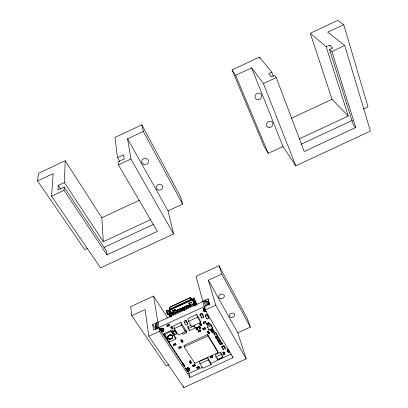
<?xml version="1.0" encoding="UTF-8"?>
<svg xmlns="http://www.w3.org/2000/svg" width="408" height="408" viewBox="0 0 408 408"><rect width="100%" height="100%" fill="white"/><g stroke="black" fill="none" stroke-linecap="round" stroke-linejoin="round"><path stroke-width="0.61" d="M119.707 161.497L117.468 157.656L123.609 154.78L124.216 159.003L117.994 161.915L118.361 164.883L157.386 231.382L106.957 254.852L64.046 190.296L64.173 187.104L57.972 190.006L58.237 185.385L64.357 182.519L65.219 160.752L38.48 173.288L37.577 180.948L84.818 249.686L87.71 248.339M184.421 310.177L182.906 307.816L189.842 304.603L191.112 305.082L193.188 304.123L193.749 303.277C193.729 301.517 194.351 295.03 192.642 299.732L169.881 310.121L169.3 310.973L171.304 314.14M191.112 305.082L191.286 305.791L183.845 309.233L194.259 304.2L194.8 303.277L195.101 300.829L194.458 298.279L193.361 298.177M117.468 157.656L114.985 137.425L141.841 124.838L143.3 131.417L127.597 138.776L168.05 210.905L173.589 233.937L100.567 267.908L51.535 196.151L53.198 173.63L37.577 180.948M167.749 337.324C167.662 340.114 172.446 339.665 172.681 337.192C172.528 334.33 167.362 335.197 167.764 337.906M180.617 308.79L177.072 310.197L176.776 310.952L177.072 310.197L187.976 305.383C189.006 305.306 187.236 305.005 187.925 305.873M177.072 310.197L177.118 310.692L176.761 310.615L176.965 311.166M160.849 327.976L161.532 332.046C165.939 331.566 162.374 326.298 159.701 329.271M172.523 337.778L172.416 337.202C173.364 333.168 165.633 334.988 168.009 338.431M186.895 368.399L187.507 371.372C189.047 371.27 190.261 369.633 189.389 368.159M184.263 310.279L183.585 309.203L172.951 314.277L172.808 313.558L170.218 314.599L169.565 313.834L167.647 313.089L167.112 310.238L169.3 310.973L171.681 314.502M166.602 311.085L167.382 310.207L167.112 310.238C165.959 311.6 166.561 314.706 168.759 314.548L169.825 314.053M155.55 326.38C155.152 324.569 156.539 322.942 158.1 322.228L202.919 301.517C204.964 300.466 208.121 300.752 209.151 303.062M170.09 309.259L169.58 307.698L170.315 309.749L170.09 309.259L168.428 310.6M169.386 307.78L169.575 307.275L190.266 297.702L190.76 297.886L191.786 299.982L191.617 299.293L190.266 297.702L169.575 307.275M189.195 303.343L191.505 302.425L191.189 302.099L188.797 303.21L190.006 305.22M187.915 305.694L188.114 305.281L177.052 310.335L176.812 310.748L177.215 310.366M172.921 311.029L175.307 309.922L174.966 309.611L172.574 310.718L173.023 310.83M167.219 310.187L166.709 311.039M167.581 312.956L167.066 313.808L167.275 314.063L167.79 313.216L167.581 312.956L167.963 313.298L167.448 314.15L167.066 313.808L168.759 314.548L170.111 316.761M167.132 313.941L167.647 313.089M169.233 310.967L169.952 314.354L168.917 314.833L169.335 315.369L170.197 315.45L183.671 309.315L173.048 314.099L172.258 312.844L172.507 312.63L182.733 307.892L183.314 308.315M172.671 313.885L183.151 308.933L183.585 309.203L172.916 313.67L173.048 314.099M185.859 368.883C186.854 367.883 189.22 367.715 189.638 369.342M228.383 349.131C225.961 350.125 227.97 353.155 230.01 351.92M183.325 308.856L190.266 305.643L191.041 305.77L190.266 305.643L183.758 309.126L191.041 305.77L190.862 305.041M194.458 298.279L193.214 298.248M363.457 108.946L368.016 106.825L343.75 24.664L327.695 32.191L344.729 45.517L370.423 131.055L295.785 165.801L282.984 146.467L268.24 153.342L264.262 146.722L232.081 69.952L259.406 57.135L271.81 72.196L273.385 76.342M299.237 138.899L348.264 116.04L332.035 99.277L310.269 33.278L337.717 20.4L343.75 24.664M232.081 69.952L235.651 75.353L251.624 67.861L263.435 83.584L295.785 165.801M271.81 72.196L268.678 73.664L271.249 76.857L274.426 75.373L276.247 77.586L304.215 151.521L355.771 127.505L331.867 51.541L329.526 49.562L332.714 48.068L329.317 45.252L326.176 46.726L310.269 33.278M263.435 83.584L276.247 77.586M331.867 51.541L344.729 45.517M51.535 196.151L64.046 190.296M118.361 164.883L130.917 159.008L127.597 138.776M291.241 118.325L332.035 99.277M150.674 219.616L103.316 241.679L101.827 217.765L139.322 200.267M301.18 144.208L352.374 120.35M168.05 210.905L182.565 204.143L180.407 196.554L141.841 124.838M104.122 247.355L153.444 224.385M167.647 318.026L153.571 296.045L130.723 306.637L131.743 315.731L166.153 365.945L168.983 364.64M131.743 315.731L145.049 309.565L148.818 336.151L183.86 387.6L246.208 358.882L237.828 332.872L250.323 327.104L247.253 318.378L219.019 265.7L196.085 276.333L202.791 301.293L207.983 298.891L208.615 299.992M246.208 358.882L215.735 305.194L208.391 280.214L221.758 274.023L219.019 265.7M169.963 309.055L191.184 299.227L191.536 299.926L170.315 309.749L170.172 309.024M191.617 299.293L193.249 298.911M170.136 309.422L191.357 299.594M172.793 311.003L175.185 309.896M191.398 302.389L189.006 303.496L188.797 303.21M181.749 308.27L187.41 305.648M232.667 356.612L232.983 357.673L189.99 377.487L189.19 373.626L158.748 327.507L153.51 329.929L152.679 324.482L157.855 322.09L153.571 296.045M232.983 357.673L205.153 310.09L204.184 306.485L209.437 304.057L207.983 298.891M168.892 324.243L166.801 325.207L166.938 325.951L167.433 326.716L169.524 325.747L168.892 324.243L169.524 325.747M204.903 308.203C202.021 308.983 203.893 312.854 206.371 311.467M166.938 325.951L169.034 324.982M148.818 336.151L159.365 331.27L158.748 327.507M205.153 310.09L215.735 305.194M196.768 314.415L187.899 318.515L188.537 321.331L191.76 326.568L200.624 322.468L199.915 319.668L196.768 314.415L197.462 317.205L200.624 322.468M171.799 326.425L170.758 326.91L170.901 327.65L171.875 329.169L172.916 328.69L171.799 326.425L172.916 328.69M180.882 322.442L173.762 325.737L174.323 328.593L178.439 335.019L185.538 331.74L184.921 328.889L180.882 322.442L181.484 325.278L185.538 331.74M185.905 320.249L183.993 321.137L184.289 322.483L185.951 325.156L187.859 324.273L187.558 322.927L185.905 320.249L186.206 321.596L187.859 324.273M199.951 314.084L201.863 313.201L203.459 315.899L203.811 317.23L201.899 318.113L200.292 315.415L199.951 314.084L200.593 315.165M170.901 327.65L171.941 327.17M184.289 322.483L186.206 321.596M200.292 315.415L202.21 314.527L201.863 313.201M188.537 321.331L197.462 317.205M174.323 328.593L181.484 325.278M164.041 333.739L170.962 330.541L175.782 338.002L175.955 338.875L169.091 342.047L164.195 334.616L164.041 333.739L165.439 335.861M205.199 314.986L207.106 314.104L209.039 318.118L207.136 319L205.556 316.312L205.199 314.986L205.831 316.057M164.195 334.616L171.125 331.408L170.962 330.541M172.681 330.766L174.583 329.888L176.266 332.515L176.536 333.887L174.639 334.764L172.946 332.137L172.681 330.766L173.359 331.816M205.556 316.312L207.463 315.43L207.106 314.104M172.946 332.137L174.848 331.255L174.583 329.888M194.198 324.992L195.279 327.966L189.409 330.679L188.159 328.67L187.716 326.696L190.913 325.222M188.159 328.67L194.045 325.946L195.279 327.966M199.624 323.488L200.654 323.009L201.751 325.252L200.716 325.727L199.624 323.488L200.532 324.998M203.194 322.157L205.26 321.203L205.709 321.958L205.897 322.687L203.832 323.641L203.194 322.157L203.832 323.641M199.808 324.217L200.843 323.738L200.654 323.009M203.383 322.886L205.448 321.927L205.26 321.203M184.906 331.704L185.941 331.225L185.645 329.863L186.507 331.235L186.803 332.596L183.187 334.269L182.32 332.897M196.926 327.185L195.896 327.66L196.07 328.394L196.988 329.894L198.018 329.419L196.926 327.185L198.018 329.419M198.512 326.451L199.543 325.977L200.45 327.476L200.634 328.21L199.604 328.685L198.512 326.451L199.604 328.685M196.07 328.394L197.105 327.92M198.691 327.185L199.721 326.706L199.543 325.977M206.632 323.498L208.692 322.544L209.136 323.299L209.329 324.029L207.269 324.982L206.632 323.498L207.08 324.253M206.825 324.227L208.886 323.274L208.692 322.544M199.42 327.95L200.45 327.476M210.712 324.309L207.116 325.972L207.504 327.435L209.059 330.052L212.655 328.389L212.252 326.93L210.712 324.309L211.109 325.768L212.655 328.389M198.007 330.735L200.058 329.786L200.506 330.531L200.69 331.265L198.64 332.214L198.007 330.735L198.461 331.48M202.868 328.486L204.923 327.537L205.367 328.287L205.561 329.016L203.505 329.965L202.868 328.486L203.505 329.965M198.186 331.469L200.241 330.521L200.058 329.786M203.056 329.22L205.112 328.272L204.923 327.537M207.504 327.435L211.109 325.768M180.877 340.185L181.902 339.716L182.835 341.18L182.993 341.93L181.973 342.399L180.877 340.185L181.973 342.399M175.415 343.266L173.369 344.209L173.512 344.964L173.992 345.693L176.037 344.75L175.415 343.266L176.037 344.75M181.03 340.935L182.055 340.461L181.902 339.716M173.512 344.964L175.562 344.02M210.497 329.46L212.542 328.517L212.981 329.256L213.18 329.985L211.135 330.934L210.497 329.46L211.135 330.934M204.102 301.073L205.459 306.071L158.957 327.445L158.1 322.228M207.483 331.582L208.508 331.112L209.386 332.591L209.584 333.326L208.565 333.795L207.483 331.582L208.565 333.795M210.696 330.189L212.741 329.246L212.542 328.517M207.677 332.316L208.702 331.847L208.508 331.112M211.614 331.337L213.649 330.398L214.287 331.867L212.247 332.811L211.614 331.337L212.048 332.076M180.632 346.29L178.602 347.228L178.75 347.983L179.219 348.707L181.254 347.764L180.632 346.29L181.254 347.764M211.808 332.071L213.853 331.128L213.649 330.398M207.631 334.524L183.901 345.484L184.186 346.866L194.8 363.37L218.066 352.64L217.694 351.278L207.631 334.524L207.983 335.876L218.066 352.64M178.75 347.983L180.785 347.045M184.186 346.866L207.983 335.876M213.838 333.193L215.699 332.331L217.586 336.243L215.725 337.105L213.838 333.193L214.445 334.218M214.205 334.54L216.077 333.678L215.699 332.331M217.765 336.401L215.745 337.334L215.944 338.069L216.378 338.798L218.397 337.865L217.765 336.401L218.397 337.865M215.944 338.069L217.969 337.135M217.138 339.502L219.152 338.574L219.575 339.298L219.785 340.032L217.77 340.96L217.138 339.502L217.77 340.96M217.342 340.241L219.361 339.308L219.152 338.574M220.264 340.466L218.255 341.394L218.459 342.134L218.887 342.853L220.896 341.924L220.264 340.466L220.896 341.924M218.459 342.134L220.473 341.205M219.754 343.561L221.758 342.633L222.391 344.087L220.381 345.015L219.754 343.561L220.177 344.275M219.958 344.301L221.967 343.373L221.758 342.633M190.368 360.805L189.368 361.264L189.531 362.024L190.429 363.411L191.423 362.952L190.368 360.805L191.423 362.952M221.865 346.586L223.864 345.668L225.247 348.024L225.389 348.514L223.4 349.437L221.865 346.586L223.4 349.437M189.531 362.024L190.526 361.565M222.008 347.08L224.002 346.157L223.864 345.668M207.692 357.704L199.425 361.519L199.946 363.768L202.858 368.348L211.104 364.543L210.538 362.304L207.692 357.704L208.248 359.943L211.104 364.543M210.299 356.689L212.282 355.776L212.711 356.47L212.905 357.219L210.916 358.132L210.299 356.689L210.727 357.382M220.646 352.242L215.353 354.685L215.939 356.903L217.632 359.683L222.926 357.24L222.309 355.026L220.646 352.242L221.258 354.455L222.926 357.24M192.642 365.288L194.621 364.37L195.065 365.058L195.233 365.818L193.249 366.731L192.642 365.288L193.249 366.731M210.492 357.439L212.476 356.521L212.282 355.776M192.805 366.047L194.789 365.129L194.621 364.37M222.88 352.476L223.875 352.022L224.701 353.415L224.91 354.154L223.921 354.613L222.88 352.476L223.921 354.613M199.946 363.768L208.248 359.943M223.089 353.221L224.084 352.762L223.875 352.022M215.939 356.903L221.258 354.455M196.804 367.195L198.778 366.282L199.216 366.965L199.39 367.725L197.416 368.638L196.804 367.195L197.243 367.873M196.977 367.955L198.951 367.042L198.778 366.282M202.847 367.093L188.624 373.539M210.844 363.411L231.412 353.94M167.086 310.34L167.382 310.207M190.113 297.764L190.76 297.886M193.999 300.721L195.101 300.829L194.723 302.527L193.652 303.027L192.836 299.691M193.968 301.262L195.07 301.364M171.187 335.483L170.452 335.412L170.345 334.835L171.717 335.147L171.829 335.723L171.187 335.483L171.074 334.907M187.833 305.215L188.384 305.337M329.317 45.252L330.495 45.727M172.258 312.844L172.747 313.155M163.144 334.545L164.648 335.748L183.881 364.885L184.248 366.466L183.891 364.686M182.906 307.816L183.34 308.086M355.771 127.505L353.399 125.026L329.526 49.562M194.131 305.77L193.361 304.827L193.979 305.862M171.952 314.043L169.427 310.483L171.763 314.18M195.667 304.98L194.8 303.277L196.024 305.108M58.237 185.385L60.71 189.093M152.679 324.482L155.836 329.225M64.173 187.104L106.718 251.348L106.957 254.852M159.365 331.27L189.99 377.487M166.489 337.452L167.887 339.573M64.357 182.519L103.316 241.679M171.125 331.408L175.955 338.875M194.789 365.129L195.233 365.818M174.848 331.255L176.536 333.887M65.219 160.752L101.827 217.765M194.902 305.204L194.259 304.2L194.774 305.322M169.881 310.121L172.247 313.808M182.055 340.461L182.993 341.93M198.951 367.042L199.39 367.725M170.534 315.369L171.181 316.389M170.197 315.45L170.845 316.47M169.876 315.476L170.845 317.006M169.585 315.45L170.559 316.975M169.335 315.369L170.309 316.894M168.999 315.053L169.968 316.582M170.876 315.236L171.523 316.256M195.559 305.245L194.616 303.741L195.427 305.444M172.747 310.514L173.997 312.502M172.574 310.718L173.512 312.212M185.941 331.225L186.803 332.596M174.966 309.611L175.899 311.11M187.716 326.696L188.338 327.7M183.972 308.994L184.574 310.508M183.513 308.601L184.462 310.269M212.476 356.521L212.905 357.219M196.202 328.16L196.988 329.894M200.241 330.521L200.69 331.265M219.229 358.372L219.647 359.06L221.621 358.147L221.207 357.459M199.721 326.706L200.634 328.21M193.509 301.359L192.642 299.732L193.596 301.308M189.236 303.521L190.143 305.026M200.843 323.738L201.751 325.252M205.112 328.272L205.561 329.016M191.189 302.099L192.693 304.618M208.702 331.847L209.584 333.326M192.642 299.732L193.596 301.344M224.084 352.762L224.91 354.154M205.448 321.927L205.897 322.687M194.815 300.89L197.039 304.649M194.667 300.721L196.886 304.475M194.774 301.13L196.676 304.348M202.21 314.527L203.811 317.23M221.967 343.373L222.391 344.087M216.077 333.678L217.586 336.243M219.361 339.308L219.785 340.032M212.741 329.246L213.18 329.985M213.853 331.128L214.287 331.867M208.886 323.274L209.329 324.029M224.002 346.157L225.389 348.514M196.019 304.898L194.784 302.797L193.749 303.277L192.928 299.967M194.8 303.277L195.718 304.842M207.463 315.43L209.039 318.118M204.184 306.485L205.137 308.122M192.127 299.824L194.009 303.052M193.933 304.485L194.846 306.046M130.917 159.008L173.589 233.937M208.391 280.214L237.828 332.872M221.758 274.023L250.323 327.104M143.3 131.417L182.565 204.143M190.607 297.952L191.184 299.227M235.651 75.353L268.24 153.342M190.281 304.501L190.699 305.541M189.842 304.603L190.266 305.643M182.733 307.892L183.151 308.933M251.624 67.861L282.984 146.467M172.507 312.63L172.916 313.67M259.406 57.135L259.865 58.319M326.176 46.726L348.264 116.04M229.327 350.88L229.668 352.028M228.47 349.228L229.311 352.099M228.123 349.248L228.964 352.119M227.781 349.223L228.623 352.099M227.628 349.733L228.302 352.033M227.338 349.62L228.011 351.92M227.251 350.044L227.756 351.772M227.042 349.86L227.542 351.584M227.047 350.217L227.378 351.365M208.957 302.66L209.426 304.322M208.371 301.94L209.146 304.71M207.509 301.369L208.59 305.25M218.683 342.113L218.887 342.853M206.463 301.022L207.539 304.904M216.174 338.064L216.378 338.798M215.475 336.202L215.725 337.105M205.3 300.92L206.672 305.913M205.709 310.468L206.009 311.585M202.919 301.517L204.265 306.52M204.734 308.3L205.632 311.651M204.362 308.315L205.26 311.666M206.897 318.113L207.136 319M204 308.285L204.893 311.635M217.184 358.015L217.632 359.683M203.806 308.764L204.551 311.554M203.495 308.637L204.235 311.426M208.799 329.072L209.059 330.052M203.368 309.024L203.959 311.258M203.286 309.371L203.73 311.049M203.133 309.417L203.551 310.804M201.557 316.781L201.899 318.113M192.882 299.365L193.632 302.384M189.184 329.695L189.409 330.679M194.591 362.442L194.8 363.37M190.266 362.651L190.429 363.411M189.394 368.424L189.644 369.612M189.215 368.098L189.587 369.877M189.103 368.363L189.475 370.148M188.812 368.026L189.307 370.403M188.471 367.669L189.093 370.642M188.216 367.883L188.828 370.857M187.92 368.067L188.532 371.04M187.471 367.623L188.205 371.193M187.129 367.73L187.864 371.305M186.543 368.424L187.027 370.801M186.196 368.404L186.436 369.592M185.864 368.337L186.109 369.531M183.967 364.456L184.207 365.639M183.166 363.14L183.641 365.517M182.748 364.502L182.391 362.717L182.662 364.594M174.374 333.392L174.639 334.764M183.62 386.356L183.86 387.6M168.973 310.743L169.565 313.834M168.637 310.595L169.228 313.681M172.502 336.044L172.681 337.192M172.385 335.784L172.492 336.36M172.523 336.911L172.63 337.487M172.212 335.539L172.319 336.115M171.987 335.33L172.094 335.901M173.849 344.939L173.992 345.693M172.252 337.477L172.36 338.054M172.038 337.742L172.145 338.319M171.411 335.009L171.523 335.58M171.482 338.191L171.589 338.767M170.717 334.846L170.825 335.422M171.156 338.365L171.263 338.946M169.963 334.866L170.07 335.442M170.432 338.604L170.539 339.181M169.585 334.942L169.692 335.519M170.054 338.66L170.161 339.237M167.295 325.972L167.433 326.716M169.677 338.671L169.784 339.247M168.876 335.223L168.983 335.799M169.31 338.635L169.417 339.211M168.963 338.553L169.065 339.135M168.285 335.646L168.387 336.223M168.642 338.436L168.744 339.012M168.05 335.896L168.152 336.473M168.932 341.17L169.091 342.047M168.458 338.854L168.106 338.079L168.208 338.655M167.861 336.166L167.963 336.748M167.724 336.457L167.831 337.034M167.861 338.176L167.647 336.748L167.662 337.329M163.562 328.986L163.766 330.149M163.511 329.281L163.715 330.444M163.2 328.415L163.603 330.735M162.93 328.108L163.429 331.015M162.705 328.369L163.205 331.27M162.338 328.017L162.935 331.505M162.027 328.216L162.624 331.704M161.685 328.374L162.277 331.862M161.323 328.486L161.915 331.974M160.568 328.578L161.058 331.485M160.196 328.547L160.492 330.291M159.844 328.471L160.038 329.633M157.08 322.835L157.932 328.058M156.269 323.615L157.111 328.843M155.723 324.503L156.463 329.159M155.479 325.451L156.009 329.297M169.223 335.065L168.565 335.417L168.667 335.993L169.325 335.641L169.223 335.065M220.473 298.651A2.892 2.249 -18.4 0 0 224.359 295.744A2.892 2.249 -18.4 0 0 219.82 294.79A2.892 2.249 -18.4 0 0 220.473 298.651M230.923 317.424A2.82 2.142 -19 0 0 234.727 314.609A2.82 2.142 -19 0 0 230.326 313.732A2.82 2.142 -19 0 0 230.923 317.424M143.218 164.011A3.417 3.075 -6.5 0 0 148.522 161.542A3.417 3.075 -6.5 0 0 143.611 158.681A3.417 3.075 -6.5 0 0 143.218 164.011M157.6 189.725A3.315 2.912 -10.5 0 0 162.756 187.328A3.315 2.912 -10.5 0 0 158.044 184.661A3.315 2.912 -10.5 0 0 157.6 189.725M258.697 99.557A3.463 3.162 -41.6 0 0 261.064 94.156A3.463 3.162 -41.6 0 0 255.316 95.248A3.463 3.162 -41.6 0 0 258.697 99.557M269.127 127.474A3.356 2.989 -37.2 0 0 272.702 122.946A3.356 2.989 -37.2 0 0 267.194 122.629A3.356 2.989 -37.2 0 0 269.127 127.474"/></g></svg>
